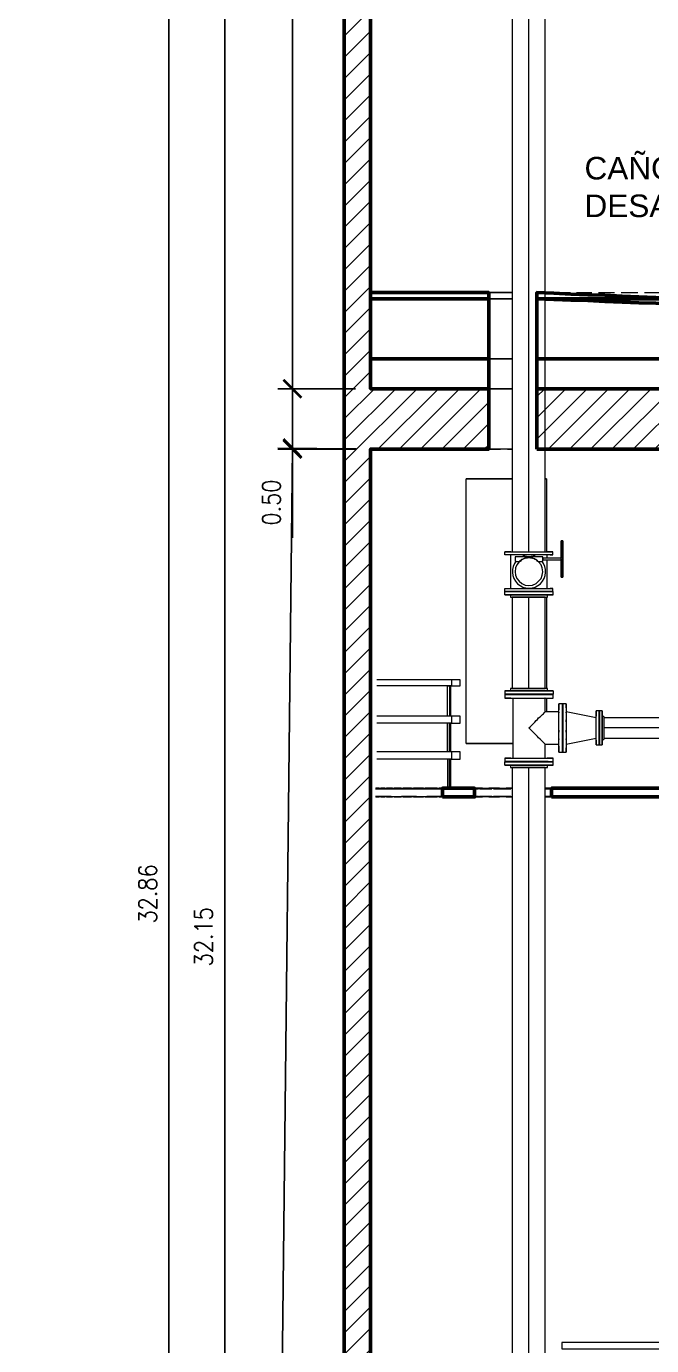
# Model space of a CAD drawing. Extents: x -187 to 52, y -9 to 65.
# Drawn here: x 8.81 to 14, y 27.61 to 38.58 of the extents above; entities that cross this region are included whole.
import ezdxf

# ---------------------------------------------------------------- set-up
doc = ezdxf.new("R2010")
doc.units = 0
doc.header["$MEASUREMENT"] = 0
for name, color, linetype in [('Cotas', 1, 'Continuous'), ('Hatch', 1, 'Continuous'), ('PDF3_Geometría', 7, 'Continuous'), ('PDF3_Texto', 7, 'Continuous')]:
    doc.layers.add(name, color=color, linetype=linetype)
doc.styles.add('PDF Arial', font='arial.ttf')
doc.styles.add('ROMANS', font='ROMANS.SHX', dxfattribs={"width": 0.85})
doc.dimstyles.new('1.100', dxfattribs={"dimtxt": 0.15, "dimasz": 0.15, "dimexe": 0.12, "dimexo": 0.125, "dimgap": 0.1, "dimtad": 1, "dimzin": 0, "dimdsep": 46, "dimtxsty": 'ROMANS', "dimblk": 'ARCHTICK', "dimcen": 0.09, "dimclrd": 256, "dimclre": 256, "dimclrt": 2, "dimadec": 0, "dimazin": 0, "dimtfac": 1, "dimtofl": 0, "dimtmove": 0, "dimatfit": 3, "dimfxl": 10, "dimfxlon": 1, "dimtolj": 1, "dimtzin": 0, "dimarcsym": 0})

# ---------------------------------------------------------------- blocks, each defined once
blk = doc.blocks.new('_ArchTick')
at = {"color": 0, "linetype": 'ByBlock', "const_width": 0.15}
blk.add_lwpolyline([(-0.5, -0.5), (0.5, 0.5)], dxfattribs=at)
blk = doc.blocks.new('*D8')
at = {"layer": 'Cotas', "lineweight": -2, "transparency": 16777216}
for p, q in [((11.545, 35.567), (10.9, 35.567)), ((11.02, 35.567), (11.02, 35.065)), ((11.545, 35.065), (10.9, 35.065)), ((11.02, 35.065), (11.02, 34.327))]:
    blk.add_line(p, q, dxfattribs=at)
at = {"layer": 'Defpoints', "color": 0, "transparency": 16777216}
for p in [(11.67, 35.567), (11.02, 35.065), (11.67, 35.065)]:
    blk.add_point(p, dxfattribs=at)
at = {"layer": 'Cotas', "lineweight": -2, "transparency": 16777216, "xscale": 0.15, "yscale": 0.15, "zscale": 0.15}
for p, rotation in [((11.02, 35.567), 90), ((11.02, 35.065), 270)]:
    blk.add_blockref('_ArchTick', p, dxfattribs=dict(at, rotation=rotation))
at = {"layer": 'Cotas', "color": 2, "transparency": 16777216, "insert": (10.845, 34.621), "char_height": 0.15, "attachment_point": 5, "rotation": 90, "style": 'ROMANS'}
blk.add_mtext('\\A1;0.50', dxfattribs=at)
blk = doc.blocks.new('*D9')
at = {"layer": 'Cotas', "lineweight": -2, "transparency": 16777216}
for p, q in [((11.02, 35.073), (10.794, 14.946)), ((11.551, 35.067), (10.9, 35.074)), ((11.326, 14.94), (10.674, 14.947))]:
    blk.add_line(p, q, dxfattribs=at)
at = {"layer": 'Defpoints', "color": 0, "transparency": 16777216}
for p in [(11.676, 35.065), (10.794, 14.946), (11.451, 14.938)]:
    blk.add_point(p, dxfattribs=at)
at = {"layer": 'Cotas', "lineweight": -2, "transparency": 16777216, "xscale": 0.15, "yscale": 0.15, "zscale": 0.15}
for p, rotation in [((11.02, 35.073), 89.3583863880292), ((10.794, 14.946), 269.3583863880292)]:
    blk.add_blockref('_ArchTick', p, dxfattribs=dict(at, rotation=rotation))
at = {"layer": 'Cotas', "color": 2, "transparency": 16777216, "insert": (10.732, 25.011), "char_height": 0.15, "attachment_point": 5, "rotation": 89.3584, "style": 'ROMANS'}
blk.add_mtext('\\A1;20.13', dxfattribs=at)
blk = doc.blocks.new('*D10')
at = {"layer": 'Cotas', "lineweight": -2, "transparency": 16777216}
for p, q in [((11.02, 47.573), (11.14, 47.573)), ((11.02, 35.567), (11.02, 47.573)), ((11.545, 35.567), (10.9, 35.567))]:
    blk.add_line(p, q, dxfattribs=at)
at = {"layer": 'Defpoints', "color": 0, "transparency": 16777216}
for p in [(10.936, 47.573), (11.02, 47.573), (11.67, 35.567)]:
    blk.add_point(p, dxfattribs=at)
at = {"layer": 'Cotas', "lineweight": -2, "transparency": 16777216, "xscale": 0.15, "yscale": 0.15, "zscale": 0.15}
for p, rotation in [((11.02, 47.573), 90), ((11.02, 35.567), 270)]:
    blk.add_blockref('_ArchTick', p, dxfattribs=dict(at, rotation=rotation))
at = {"layer": 'Cotas', "color": 2, "transparency": 16777216, "insert": (10.845, 41.57), "char_height": 0.15, "attachment_point": 5, "rotation": 90, "style": 'ROMANS'}
blk.add_mtext('\\A1;12.01', dxfattribs=at)
blk = doc.blocks.new('*D11')
at = {"layer": 'Cotas', "lineweight": -2, "transparency": 16777216}
for p, q in [((10.457, 47.085), (10.337, 47.085)), ((10.457, 14.938), (10.457, 47.085)), ((10.457, 14.938), (10.337, 14.938))]:
    blk.add_line(p, q, dxfattribs=at)
at = {"layer": 'Defpoints', "color": 0, "transparency": 16777216}
for p in [(10.457, 47.085), (10.457, 47.085), (10.457, 14.938)]:
    blk.add_point(p, dxfattribs=at)
at = {"layer": 'Cotas', "lineweight": -2, "transparency": 16777216, "xscale": 0.15, "yscale": 0.15, "zscale": 0.15}
for p, rotation in [((10.457, 47.085), 90), ((10.457, 14.938), 270)]:
    blk.add_blockref('_ArchTick', p, dxfattribs=dict(at, rotation=rotation))
at = {"layer": 'Cotas', "color": 2, "transparency": 16777216, "insert": (10.282, 31.011), "char_height": 0.15, "attachment_point": 5, "rotation": 90, "style": 'ROMANS'}
blk.add_mtext('\\A1;32.15', dxfattribs=at)
blk = doc.blocks.new('*D12')
at = {"layer": 'Cotas', "lineweight": -2, "transparency": 16777216}
for p, q in [((10.926, 47.796), (9.873, 47.796)), ((9.993, 14.938), (9.993, 47.796)), ((9.985, 14.938), (10.113, 14.938))]:
    blk.add_line(p, q, dxfattribs=at)
at = {"layer": 'Defpoints', "color": 0, "transparency": 16777216}
for p in [(9.993, 47.796), (11.051, 47.796), (9.86, 14.938)]:
    blk.add_point(p, dxfattribs=at)
at = {"layer": 'Cotas', "lineweight": -2, "transparency": 16777216, "xscale": 0.15, "yscale": 0.15, "zscale": 0.15}
for p, rotation in [((9.993, 47.796), 90), ((9.993, 14.938), 270)]:
    blk.add_blockref('_ArchTick', p, dxfattribs=dict(at, rotation=rotation))
at = {"layer": 'Cotas', "color": 2, "transparency": 16777216, "insert": (9.818, 31.367), "char_height": 0.15, "attachment_point": 5, "rotation": 90, "style": 'ROMANS'}
blk.add_mtext('\\A1;32.86', dxfattribs=at)

msp = doc.modelspace()

# ---------------------------------------------------------------- hatches: boundary and pattern name
at = {"layer": 'Hatch'}
h = msp.add_hatch(dxfattribs=at)
h.set_pattern_fill('ANSI31', color=256)
h.paths.add_polyline_path([(13.051, 35.065), (14.324, 35.065), (14.324, 35.567), (13.051, 35.567)], flags=17)
h.paths.add_polyline_path([(14.473, 35.065), (18.241, 35.065), (18.241, 35.567), (14.473, 35.567)], flags=17)
edge = h.paths.add_edge_path()
edge.add_line((18.416, 14.116), (18.254, 14.04))
edge.add_line((18.254, 14.04), (17.978, 13.907))
edge.add_line((17.978, 13.907), (17.698, 13.773))
edge.add_line((17.698, 13.773), (17.422, 13.64))
edge.add_line((17.422, 13.64), (17.143, 13.507))
edge.add_line((17.143, 13.507), (16.866, 13.373))
edge.add_line((16.866, 13.373), (16.587, 13.24))
edge.add_line((16.587, 13.24), (16.587, 12.938))
edge.add_line((16.587, 12.938), (22.089, 12.938))
edge.add_line((22.089, 12.938), (22.089, 13.24))
edge.add_line((22.089, 13.24), (21.809, 13.373))
edge.add_line((21.809, 13.373), (21.533, 13.507))
edge.add_line((21.533, 13.507), (21.254, 13.64))
edge.add_line((21.254, 13.64), (20.978, 13.773))
edge.add_line((20.978, 13.773), (20.501, 14.002))
edge.add_line((20.501, 14.002), (18.768, 14))
edge.add_line((18.768, 14), (18.768, 14.275))
edge.add_line((18.768, 14.275), (19.932, 14.275))
edge.add_line((19.932, 14.275), (19.587, 14.44))
edge.add_line((19.587, 14.44), (19.587, 14.64))
edge.add_line((19.587, 14.64), (19.447, 14.64))
edge.add_line((19.447, 14.64), (19.447, 14.938))
edge.add_line((19.447, 14.938), (19.447, 47.573))
edge.add_line((19.447, 47.573), (19.647, 47.573))
edge.add_line((19.647, 47.573), (19.647, 47.243))
edge.add_line((19.647, 47.243), (19.847, 47.243))
edge.add_line((19.847, 47.243), (19.847, 47.573))
edge.add_line((19.847, 47.573), (19.847, 47.796))
edge.add_line((19.847, 47.796), (11.051, 47.796))
edge.add_line((11.051, 47.796), (11.051, 47.573))
edge.add_line((11.051, 47.573), (11.051, 47.243))
edge.add_line((11.051, 47.243), (11.251, 47.243))
edge.add_line((11.251, 47.243), (11.251, 47.573))
edge.add_line((11.251, 47.573), (11.451, 47.573))
edge.add_line((11.451, 47.573), (11.451, 14.938))
edge.add_line((11.451, 14.938), (11.451, 14.64))
edge.add_line((11.451, 14.64), (11.308, 14.64))
edge.add_line((11.308, 14.64), (11.308, 14.44))
edge.add_line((11.308, 14.44), (11.032, 14.307))
edge.add_line((11.032, 14.307), (10.752, 14.173))
edge.add_line((10.752, 14.173), (10.476, 14.04))
edge.add_line((10.476, 14.04), (10.197, 13.907))
edge.add_line((10.197, 13.907), (9.92, 13.773))
edge.add_line((9.92, 13.773), (9.644, 13.64))
edge.add_line((9.644, 13.64), (9.365, 13.507))
edge.add_line((9.365, 13.507), (9.089, 13.373))
edge.add_line((9.089, 13.373), (8.809, 13.24))
edge.add_line((8.809, 13.24), (8.809, 12.938))
edge.add_line((8.809, 12.938), (14.308, 12.938))
edge.add_line((14.308, 12.938), (14.308, 13.24))
edge.add_line((14.308, 13.24), (14.032, 13.373))
edge.add_line((14.032, 13.373), (13.752, 13.507))
edge.add_line((13.752, 13.507), (13.476, 13.64))
edge.add_line((13.476, 13.64), (13.197, 13.773))
edge.add_line((13.197, 13.773), (12.92, 13.907))
edge.add_line((12.92, 13.907), (12.641, 14.04))
edge.add_line((12.641, 14.04), (12.365, 14.173))
edge.add_line((12.365, 14.173), (12.086, 14.307))
edge.add_line((12.086, 14.307), (11.809, 14.44))
edge.add_line((11.809, 14.44), (11.809, 14.64))
edge.add_line((11.809, 14.64), (12.587, 14.64))
edge.add_line((12.587, 14.64), (12.587, 14.938))
edge.add_line((12.587, 14.938), (11.67, 14.938))
edge.add_line((11.67, 14.938), (11.67, 35.065))
edge.add_line((11.67, 35.065), (12.651, 35.065))
edge.add_line((12.651, 35.065), (12.651, 35.567))
edge.add_line((12.651, 35.567), (11.67, 35.567))
edge.add_line((11.67, 35.567), (11.67, 47.573))
edge.add_line((11.67, 47.573), (19.228, 47.573))
edge.add_line((19.228, 47.573), (19.228, 35.567))
edge.add_line((19.228, 35.567), (18.641, 35.567))
edge.add_line((18.641, 35.567), (18.641, 35.065))
edge.add_line((18.641, 35.065), (19.228, 35.065))
edge.add_line((19.228, 35.065), (19.228, 14.938))
edge.add_line((19.228, 14.938), (18.701, 14.938))
edge.add_line((18.701, 14.938), (18.701, 14.64))
edge.add_line((18.701, 14.64), (19.089, 14.64))
edge.add_line((19.089, 14.64), (19.089, 14.44))
edge.add_line((19.089, 14.44), (18.809, 14.307))
edge.add_line((18.809, 14.307), (18.768, 14.288))

# ---------------------------------------------------------------- linework, layer by layer
at = {"layer": 'PDF3_Geometría', "lineweight": 50}
for points in [[(19.447, 14.938), (19.447, 47.573), (19.647, 47.573), (19.647, 47.243), (19.847, 47.243), (19.847, 47.573), (19.847, 47.796), (11.051, 47.796), (11.051, 47.573), (11.051, 47.243), (11.251, 47.243), (11.251, 47.573), (11.451, 47.573), (11.451, 14.938)], [(11.67, 14.938), (11.67, 35.065), (12.651, 35.065), (12.651, 35.567), (11.67, 35.567), (11.67, 47.573), (19.228, 47.573), (19.228, 35.567), (18.641, 35.567), (18.641, 35.065), (19.228, 35.065), (19.228, 14.938)]]:
    msp.add_lwpolyline(points, dxfattribs=at)
at = {"layer": 'PDF3_Geometría', "lineweight": 18}
for points in [[(12.847, 34.211), (13.12, 34.211), (13.12, 47.085), (12.847, 47.085)], [(12.651, 35.815), (12.657, 35.815), (12.673, 35.815), (12.698, 35.815), (12.733, 35.815), (12.774, 35.815), (12.819, 35.815), (12.847, 35.815), (12.819, 35.815), (12.774, 35.815), (12.733, 35.815), (12.698, 35.815), (12.673, 35.815), (12.657, 35.815)], [(13.266, 34.304), (13.266, 34.297), (13.266, 34.281), (13.266, 34.259), (13.266, 34.227), (13.266, 34.192), (13.266, 34.151), (13.266, 34.113), (13.266, 34.078), (13.266, 34.046), (13.266, 34.024), (13.266, 34.008), (13.266, 34.002), (13.266, 34.008), (13.266, 34.024), (13.266, 34.046), (13.266, 34.078), (13.266, 34.113), (13.266, 34.151), (13.266, 34.192), (13.266, 34.227), (13.266, 34.259), (13.266, 34.281), (13.266, 34.297)], [(12.984, 34.164), (12.955, 34.158), (12.927, 34.148), (12.905, 34.129), (12.886, 34.104), (12.873, 34.078), (12.87, 34.046), (12.873, 34.018), (12.886, 33.989), (12.905, 33.967), (12.927, 33.948), (12.955, 33.935), (12.984, 33.932), (13.016, 33.935), (13.044, 33.948), (13.066, 33.967), (13.086, 33.989), (13.095, 34.018), (13.101, 34.046), (13.095, 34.078), (13.086, 34.104), (13.066, 34.129), (13.044, 34.148), (13.016, 34.158), (12.984, 34.164), (12.974, 34.161), (12.962, 34.161), (12.955, 34.158), (12.962, 34.161), (12.974, 34.161), (12.984, 34.164), (12.997, 34.161), (13.009, 34.161), (13.013, 34.158), (13.009, 34.161), (12.997, 34.161)], [(12.927, 34.148), (12.92, 34.142), (12.914, 34.135), (12.908, 34.132), (12.914, 34.135), (12.92, 34.142)], [(12.952, 34.158), (12.94, 34.154), (12.93, 34.148), (12.94, 34.154)], [(13.016, 34.158), (13.019, 34.158), (13.032, 34.154), (13.041, 34.148), (13.032, 34.154), (13.019, 34.158)], [(13.044, 34.148), (13.051, 34.142), (13.057, 34.135), (13.063, 34.132), (13.057, 34.135), (13.051, 34.142)], [(12.784, 33.881), (12.79, 33.881), (12.806, 33.881), (12.828, 33.881), (12.822, 33.881), (12.828, 33.881), (12.844, 33.881), (12.87, 33.881), (12.905, 33.881), (12.943, 33.881), (12.984, 33.881), (13.028, 33.881), (13.066, 33.881), (13.101, 33.881), (13.127, 33.881), (13.143, 33.881), (13.146, 33.881), (13.143, 33.881), (13.162, 33.881), (13.181, 33.881), (13.184, 33.881), (13.181, 33.881), (13.162, 33.881), (13.136, 33.881), (13.098, 33.881), (13.057, 33.881), (13.009, 33.881), (12.962, 33.881), (12.914, 33.881), (12.873, 33.881), (12.835, 33.881), (12.809, 33.881), (12.79, 33.881), (12.784, 33.881), (12.79, 33.881), (12.809, 33.881), (12.828, 33.881), (12.822, 33.881), (12.828, 33.881), (12.844, 33.881), (12.87, 33.881), (12.905, 33.881), (12.943, 33.881), (12.984, 33.881), (13.028, 33.881), (13.066, 33.881), (13.101, 33.881), (13.127, 33.881), (13.143, 33.881), (13.146, 33.881), (13.143, 33.881), (13.165, 33.881), (13.181, 33.881), (13.187, 33.881), (13.181, 33.881), (13.165, 33.881), (13.136, 33.881), (13.101, 33.881), (13.057, 33.881), (13.009, 33.881), (12.962, 33.881), (12.914, 33.881), (12.87, 33.881), (12.835, 33.881), (12.806, 33.881), (12.79, 33.881)], [(12.847, 33.075), (13.12, 33.075), (13.12, 33.834), (12.847, 33.834)], [(12.413, 33.097), (12.413, 33.148), (12.343, 33.148), (12.343, 33.097)], [(13.263, 32.904), (13.263, 32.91), (13.263, 32.904), (13.263, 32.888), (13.263, 32.862), (13.263, 32.827), (13.263, 32.789), (13.263, 32.748), (13.263, 32.704), (13.263, 32.665), (13.263, 32.634), (13.263, 32.605), (13.263, 32.589), (13.263, 32.586), (13.263, 32.589), (13.263, 32.586), (13.263, 32.589), (13.263, 32.605), (13.263, 32.634), (13.263, 32.665), (13.263, 32.704), (13.263, 32.748), (13.263, 32.789), (13.263, 32.827), (13.263, 32.862), (13.263, 32.888), (13.263, 32.904), (13.263, 32.91)], [(13.266, 32.589), (13.266, 32.58), (13.266, 32.558), (13.266, 32.545), (13.266, 32.558), (13.266, 32.58), (13.266, 32.611), (13.266, 32.653), (13.266, 32.697), (13.266, 32.748), (13.266, 32.796), (13.266, 32.84), (13.266, 32.881), (13.266, 32.913), (13.266, 32.935), (13.266, 32.948), (13.266, 32.935), (13.266, 32.913), (13.266, 32.904), (13.266, 32.91), (13.266, 32.904), (13.266, 32.888), (13.266, 32.862), (13.266, 32.827), (13.266, 32.789), (13.266, 32.748), (13.266, 32.704), (13.266, 32.665), (13.266, 32.634), (13.266, 32.605), (13.266, 32.589), (13.266, 32.586)], [(12.413, 32.786), (12.413, 32.846), (12.343, 32.846), (12.343, 32.786)], [(13.593, 32.843), (13.593, 32.846), (13.593, 32.869), (13.593, 32.881), (13.593, 32.888), (13.593, 32.881), (13.593, 32.869), (13.593, 32.846), (13.593, 32.818), (13.593, 32.783), (13.593, 32.748), (13.593, 32.77), (13.593, 32.796), (13.593, 32.815), (13.593, 32.831), (13.593, 32.84)], [(14.155, 32.662), (14.155, 32.831), (13.609, 32.831), (13.609, 32.662)], [(12.413, 32.488), (12.413, 32.548), (12.343, 32.548), (12.343, 32.488)]]:
    msp.add_lwpolyline(points, close=True, dxfattribs=at)
for points in [[(12.984, 34.211), (12.984, 47.085)], [(11.676, 36.367), (11.686, 36.367)], [(11.692, 36.367), (11.708, 36.367)], [(11.717, 36.367), (11.743, 36.367)], [(11.759, 36.367), (11.79, 36.367)], [(11.809, 36.367), (11.847, 36.367)], [(11.87, 36.367), (11.914, 36.367)], [(11.943, 36.367), (11.993, 36.367)], [(12.022, 36.367), (12.082, 36.367)], [(12.114, 36.367), (12.181, 36.367)], [(12.216, 36.367), (12.289, 36.367)], [(12.327, 36.367), (12.409, 36.367)], [(12.444, 36.367), (12.524, 36.367)], [(12.568, 36.367), (12.682, 36.367)], [(12.705, 36.367), (12.847, 36.367), (12.819, 36.367), (12.774, 36.367), (12.733, 36.367), (12.698, 36.367), (12.673, 36.367), (12.657, 36.367), (12.651, 36.367)], [(12.651, 36.316), (12.657, 36.316), (12.673, 36.316), (12.698, 36.316), (12.733, 36.316), (12.774, 36.316), (12.819, 36.316), (12.847, 36.316), (12.819, 36.316), (12.774, 36.316), (12.733, 36.316), (12.698, 36.316), (12.673, 36.316), (12.657, 36.316)], [(13.905, 36.332), (13.051, 36.367)], [(13.12, 36.367), (13.165, 36.367)], [(13.222, 36.367), (13.327, 36.367)], [(13.381, 36.367), (13.508, 36.367)], [(13.562, 36.367), (13.695, 36.367)], [(13.752, 36.367), (13.889, 36.367)], [(13.946, 36.367), (14.089, 36.367)], [(12.847, 35.567), (12.819, 35.567), (12.774, 35.567), (12.733, 35.567), (12.698, 35.567), (12.673, 35.567), (12.657, 35.567), (12.651, 35.567)], [(13.266, 34.304), (13.254, 34.304), (13.254, 34.297), (13.254, 34.281), (13.254, 34.259), (13.254, 34.227), (13.254, 34.192), (13.254, 34.158), (13.101, 34.158), (13.101, 34.161), (13.101, 34.167), (13.101, 34.17), (12.87, 34.17), (12.87, 34.167), (12.87, 34.161), (12.87, 34.158), (12.87, 34.151), (12.87, 34.148), (12.87, 34.142), (12.87, 34.138), (12.87, 34.135)], [(13.254, 34.148), (13.254, 34.113), (13.254, 34.078), (13.254, 34.046), (13.254, 34.024), (13.254, 34.008), (13.254, 34.002), (13.254, 34.008), (13.254, 34.024), (13.254, 34.046), (13.254, 34.078), (13.254, 34.113), (13.254, 34.151), (13.254, 34.192), (13.254, 34.227), (13.254, 34.259), (13.254, 34.281), (13.254, 34.297), (13.254, 34.304)], [(12.835, 34.211), (12.809, 34.211), (12.79, 34.211), (12.784, 34.211)], [(13.14, 33.834), (13.14, 33.853), (13.165, 33.853), (13.181, 33.853), (13.187, 33.853), (13.181, 33.853), (13.165, 33.853), (13.136, 33.853), (13.101, 33.853), (13.057, 33.853), (13.009, 33.853), (12.962, 33.853), (12.914, 33.853), (12.87, 33.853), (12.835, 33.853), (12.806, 33.853), (12.79, 33.853), (12.784, 33.853), (12.784, 33.881), (12.784, 33.907), (12.79, 33.907), (12.809, 33.907), (12.835, 33.907), (12.835, 34.186), (12.809, 34.186), (12.79, 34.186), (12.784, 34.186), (12.784, 34.211), (12.79, 34.211), (12.809, 34.211), (12.835, 34.211), (12.873, 34.211), (12.914, 34.211), (12.962, 34.211), (13.009, 34.211), (13.057, 34.211), (13.098, 34.211), (13.136, 34.211), (13.162, 34.211), (13.181, 34.211), (13.184, 34.211), (13.181, 34.211), (13.162, 34.211), (13.136, 34.211)], [(13.162, 34.186), (13.181, 34.186), (13.184, 34.186), (13.181, 34.186), (13.162, 34.186), (13.136, 34.186), (13.098, 34.186), (13.057, 34.186), (13.009, 34.186), (12.962, 34.186), (12.914, 34.186), (12.873, 34.186), (12.835, 34.186), (12.809, 34.186), (12.79, 34.186), (12.784, 34.186)], [(12.87, 34.17), (12.87, 34.167), (12.87, 34.161), (12.87, 34.158), (12.87, 34.151), (12.87, 34.148), (12.87, 34.142), (12.87, 34.138), (12.87, 34.135), (12.87, 34.132), (12.908, 34.132)], [(13.044, 34.17), (13.022, 34.18), (12.984, 34.186), (12.949, 34.18), (12.927, 34.17)], [(13.025, 34.186), (12.984, 34.186), (12.946, 34.186)], [(13.063, 34.132), (13.101, 34.132), (13.101, 34.135), (13.101, 34.138), (13.101, 34.142), (13.101, 34.148), (13.101, 34.151), (13.101, 34.158), (13.101, 34.161), (13.101, 34.167), (13.101, 34.17)], [(13.101, 34.154), (13.101, 34.151)], [(13.101, 34.145), (13.254, 34.145)], [(13.101, 34.135), (13.101, 34.138), (13.101, 34.142)], [(13.136, 34.158), (13.136, 34.186)], [(13.136, 33.907), (13.136, 34.148)], [(13.184, 34.186), (13.184, 34.211)], [(13.254, 34.154), (13.254, 34.151)], [(12.784, 33.907), (12.79, 33.907), (12.809, 33.907), (12.835, 33.907), (12.873, 33.907), (12.914, 33.907), (12.962, 33.907), (13.009, 33.907), (13.057, 33.907), (13.098, 33.907), (13.136, 33.907), (13.162, 33.907), (13.181, 33.907), (13.184, 33.907), (13.181, 33.907), (13.162, 33.907)], [(12.946, 33.907), (12.984, 33.907), (13.025, 33.907)], [(13.184, 33.881), (13.184, 33.907)], [(13.254, 34.002), (13.266, 34.002)], [(12.784, 33.853), (12.79, 33.853), (12.806, 33.853), (12.832, 33.853), (12.832, 33.834), (12.838, 33.834), (12.854, 33.834), (12.879, 33.834), (12.908, 33.834), (12.946, 33.834), (12.984, 33.834), (13.025, 33.834), (13.06, 33.834), (13.092, 33.834), (13.117, 33.834), (13.133, 33.834), (13.14, 33.834), (13.133, 33.834)], [(12.835, 33.853), (12.838, 33.853), (12.854, 33.853), (12.879, 33.853), (12.908, 33.853), (12.946, 33.853), (12.984, 33.853), (13.025, 33.853), (13.06, 33.853), (13.092, 33.853), (13.117, 33.853), (13.133, 33.853), (13.14, 33.853)], [(12.835, 33.834), (12.838, 33.834)], [(12.984, 33.075), (12.984, 33.834)], [(13.187, 33.853), (13.187, 33.881)], [(12.343, 33.148), (11.72, 33.148)], [(12.343, 33.097), (11.72, 33.097)], [(12.308, 32.846), (12.308, 33.097), (12.324, 33.097), (12.324, 32.846)], [(12.336, 32.846), (12.336, 33.097), (12.324, 33.097)], [(13.14, 33.075), (13.133, 33.075), (13.117, 33.075), (13.092, 33.075), (13.06, 33.075), (13.025, 33.075), (12.984, 33.075), (12.946, 33.075), (12.908, 33.075), (12.879, 33.075), (12.854, 33.075), (12.838, 33.075), (12.832, 33.075), (12.832, 33.056), (12.806, 33.056), (12.79, 33.056), (12.784, 33.056), (12.79, 33.056), (12.806, 33.056), (12.835, 33.056), (12.87, 33.056), (12.914, 33.056), (12.962, 33.056), (13.009, 33.056), (13.057, 33.056), (13.101, 33.056), (13.136, 33.056), (13.165, 33.056), (13.181, 33.056), (13.187, 33.056), (13.187, 33.027), (13.181, 33.027), (13.165, 33.027), (13.136, 33.027), (13.101, 33.027), (13.057, 33.027), (13.009, 33.027), (12.962, 33.027), (12.914, 33.027), (12.87, 33.027), (12.835, 33.027), (12.806, 33.027), (12.79, 33.027), (12.784, 33.027), (12.79, 33.027), (12.806, 33.027), (12.828, 33.027), (12.822, 33.027), (12.828, 33.027), (12.844, 33.027), (12.87, 33.027), (12.905, 33.027), (12.943, 33.027), (12.984, 33.027), (13.028, 33.027), (13.066, 33.027), (13.101, 33.027), (13.127, 33.027), (13.143, 33.027), (13.146, 33.027), (13.143, 33.027), (13.146, 33.027), (13.143, 33.027), (13.127, 33.027), (13.101, 33.027), (13.066, 33.027), (13.028, 33.027), (12.984, 33.027), (12.943, 33.027), (12.905, 33.027), (12.87, 33.027), (12.844, 33.027), (12.828, 33.027), (12.822, 33.027), (12.828, 33.027), (12.822, 33.027), (12.828, 33.027), (12.844, 33.027), (12.87, 33.027), (12.905, 33.027), (12.943, 33.027), (12.984, 33.027), (13.028, 33.027), (13.066, 33.027), (13.101, 33.027), (13.127, 33.027), (13.143, 33.027), (13.146, 33.027), (13.146, 33.024), (13.143, 33.024), (13.127, 33.024), (13.101, 33.024), (13.066, 33.024), (13.028, 33.024), (12.984, 33.024), (12.943, 33.024), (12.905, 33.024), (12.87, 33.024), (12.844, 33.024), (12.828, 33.024), (12.822, 33.024), (12.828, 33.024), (12.806, 33.024), (12.79, 33.024), (12.784, 33.024), (12.79, 33.024), (12.806, 33.024), (12.835, 33.024), (12.87, 33.024), (12.914, 33.024), (12.962, 33.024), (13.009, 33.024), (13.057, 33.024), (13.101, 33.024), (13.136, 33.024), (13.165, 33.024), (13.181, 33.024), (13.187, 33.024)], [(12.784, 33.056), (12.784, 33.027)], [(12.784, 33.024), (12.784, 32.996)], [(12.835, 32.996), (12.806, 32.996), (12.79, 32.996), (12.784, 32.996), (12.79, 32.996), (12.806, 32.996), (12.835, 32.996), (12.87, 32.996), (12.914, 32.996), (12.962, 32.996), (13.009, 32.996), (13.057, 32.996), (13.101, 32.996), (13.136, 32.996), (13.165, 32.996), (13.181, 32.996), (13.187, 32.996), (13.187, 33.024), (13.181, 33.024), (13.165, 33.024), (13.143, 33.024), (13.146, 33.024)], [(12.822, 33.027), (12.822, 33.024)], [(12.838, 33.075), (12.835, 33.075)], [(13.14, 33.056), (13.133, 33.056), (13.117, 33.056), (13.092, 33.056), (13.06, 33.056), (13.025, 33.056), (12.984, 33.056), (12.946, 33.056), (12.908, 33.056), (12.879, 33.056), (12.854, 33.056), (12.838, 33.056), (12.835, 33.056)], [(13.187, 33.056), (13.181, 33.056), (13.165, 33.056), (13.14, 33.056), (13.14, 33.075), (13.133, 33.075)], [(13.187, 33.027), (13.181, 33.027), (13.165, 33.027), (13.143, 33.027), (13.146, 33.027)], [(12.851, 32.996), (12.851, 32.497)], [(13.235, 32.881), (13.12, 32.881), (13.12, 32.996), (13.117, 32.996)], [(13.136, 32.996), (13.165, 32.996), (13.181, 32.996), (13.187, 32.996)], [(13.263, 32.948), (13.263, 32.945), (13.263, 32.926), (13.263, 32.904), (13.263, 32.91), (13.263, 32.904), (13.263, 32.888), (13.263, 32.862), (13.263, 32.827), (13.263, 32.789), (13.263, 32.748), (13.263, 32.704), (13.263, 32.665), (13.263, 32.634), (13.263, 32.605), (13.263, 32.589), (13.263, 32.586), (13.263, 32.589), (13.263, 32.567), (13.263, 32.551), (13.263, 32.545), (13.263, 32.551), (13.263, 32.567), (13.263, 32.596), (13.263, 32.631), (13.263, 32.675), (13.263, 32.723), (13.263, 32.77), (13.263, 32.818), (13.263, 32.862), (13.263, 32.897), (13.263, 32.926), (13.263, 32.945), (13.263, 32.948), (13.235, 32.948), (13.235, 32.945), (13.235, 32.926), (13.235, 32.897)], [(13.235, 32.596), (13.235, 32.567), (13.235, 32.551), (13.235, 32.545), (13.235, 32.551), (13.235, 32.567), (13.235, 32.596), (13.235, 32.631), (13.235, 32.675), (13.235, 32.723), (13.235, 32.77), (13.235, 32.818), (13.235, 32.862), (13.235, 32.897), (13.235, 32.926), (13.235, 32.945), (13.235, 32.948)], [(13.266, 32.91), (13.263, 32.91)], [(13.295, 32.948), (13.266, 32.948)], [(13.295, 32.913), (13.295, 32.935), (13.295, 32.948), (13.295, 32.935), (13.295, 32.913), (13.295, 32.881), (13.295, 32.84), (13.295, 32.796), (13.295, 32.748), (13.295, 32.697), (13.295, 32.653), (13.295, 32.611), (13.295, 32.58), (13.295, 32.558), (13.295, 32.545), (13.295, 32.558), (13.295, 32.58), (13.295, 32.583)], [(12.343, 32.846), (11.72, 32.846)], [(13.12, 32.611), (13.117, 32.615), (13.111, 32.621), (13.105, 32.627), (13.098, 32.634), (13.089, 32.643), (13.079, 32.653), (13.066, 32.665), (13.057, 32.675), (13.044, 32.688), (13.035, 32.697), (13.022, 32.71), (13.009, 32.723), (12.997, 32.735), (12.984, 32.748), (12.997, 32.758), (13.009, 32.77), (13.022, 32.783), (13.035, 32.796), (13.044, 32.808), (13.057, 32.818), (13.066, 32.831), (13.079, 32.84), (13.089, 32.85), (13.098, 32.859), (13.105, 32.865), (13.111, 32.872), (13.117, 32.878), (13.12, 32.881)], [(13.235, 32.878), (13.235, 32.872)], [(13.543, 32.831), (13.295, 32.881)], [(13.295, 32.872), (13.295, 32.878)], [(13.295, 32.799), (13.295, 32.815)], [(13.568, 32.888), (13.543, 32.888)], [(13.543, 32.646), (13.543, 32.624), (13.543, 32.611), (13.543, 32.608), (13.543, 32.611), (13.543, 32.624), (13.543, 32.646), (13.543, 32.678), (13.543, 32.71), (13.543, 32.748), (13.543, 32.783), (13.543, 32.818), (13.543, 32.846), (13.543, 32.869), (13.543, 32.881), (13.543, 32.888), (13.543, 32.881), (13.543, 32.869), (13.543, 32.846)], [(13.568, 32.802), (13.568, 32.824), (13.568, 32.84), (13.568, 32.85), (13.568, 32.856), (13.568, 32.85), (13.568, 32.869), (13.568, 32.881), (13.568, 32.888), (13.568, 32.881), (13.568, 32.869), (13.568, 32.846), (13.568, 32.818), (13.568, 32.783), (13.568, 32.748), (13.568, 32.71), (13.568, 32.678), (13.568, 32.646), (13.568, 32.624), (13.568, 32.611), (13.568, 32.608), (13.568, 32.611), (13.568, 32.624), (13.568, 32.643), (13.568, 32.64), (13.568, 32.643), (13.568, 32.653), (13.568, 32.672), (13.568, 32.694), (13.568, 32.719), (13.568, 32.748), (13.568, 32.773), (13.568, 32.802), (13.568, 32.824), (13.568, 32.84), (13.568, 32.85), (13.568, 32.856), (13.568, 32.85), (13.568, 32.856), (13.568, 32.85), (13.568, 32.84), (13.568, 32.824), (13.568, 32.802), (13.568, 32.773), (13.568, 32.748), (13.568, 32.719), (13.568, 32.694), (13.568, 32.672), (13.568, 32.653), (13.568, 32.643), (13.568, 32.64), (13.568, 32.643), (13.568, 32.64), (13.568, 32.643), (13.568, 32.653), (13.568, 32.672), (13.568, 32.694), (13.568, 32.719), (13.568, 32.748), (13.568, 32.773), (13.568, 32.799)], [(13.571, 32.856), (13.568, 32.856)], [(13.593, 32.888), (13.571, 32.888)], [(13.571, 32.802), (13.571, 32.824), (13.571, 32.84), (13.571, 32.85), (13.571, 32.856), (13.571, 32.85), (13.571, 32.869), (13.571, 32.881), (13.571, 32.888), (13.571, 32.881), (13.571, 32.869), (13.571, 32.846), (13.571, 32.818), (13.571, 32.783), (13.571, 32.748), (13.571, 32.719), (13.571, 32.694), (13.571, 32.672), (13.571, 32.653), (13.571, 32.643), (13.571, 32.64), (13.571, 32.643), (13.571, 32.624), (13.571, 32.611), (13.571, 32.608), (13.571, 32.611), (13.571, 32.624), (13.571, 32.646), (13.571, 32.678), (13.571, 32.71), (13.571, 32.748), (13.571, 32.773), (13.571, 32.799)], [(13.609, 32.843), (13.593, 32.843)], [(13.609, 32.84), (13.609, 32.843), (13.609, 32.84), (13.609, 32.831), (13.609, 32.815), (13.609, 32.796), (13.609, 32.77), (13.609, 32.748)], [(12.343, 32.786), (11.72, 32.786)], [(12.308, 32.548), (12.308, 32.786)], [(12.324, 32.548), (12.324, 32.786)], [(12.336, 32.548), (12.336, 32.786)], [(13.235, 32.729), (13.235, 32.713)], [(13.295, 32.713), (13.295, 32.729)], [(13.593, 32.656), (13.593, 32.662), (13.593, 32.678), (13.593, 32.7), (13.593, 32.723), (13.593, 32.748), (13.593, 32.71), (13.593, 32.678), (13.593, 32.646), (13.593, 32.624), (13.593, 32.611), (13.593, 32.608), (13.593, 32.611), (13.593, 32.624), (13.593, 32.646), (13.593, 32.65), (13.609, 32.65)], [(14.155, 32.748), (13.609, 32.748), (13.609, 32.723), (13.609, 32.7), (13.609, 32.678), (13.609, 32.662), (13.609, 32.653), (13.609, 32.65), (13.609, 32.653)], [(13.117, 32.497), (13.12, 32.497), (13.12, 32.611), (13.235, 32.611)], [(13.235, 32.656), (13.235, 32.65)], [(13.263, 32.586), (13.266, 32.586)], [(13.295, 32.611), (13.543, 32.662)], [(13.295, 32.65), (13.295, 32.656)], [(13.543, 32.608), (13.568, 32.608)], [(13.568, 32.64), (13.571, 32.64)], [(13.571, 32.608), (13.593, 32.608)], [(13.593, 32.65), (13.593, 32.653)], [(12.343, 32.548), (11.72, 32.548)], [(12.343, 32.488), (11.72, 32.488)], [(12.308, 32.488), (12.308, 32.246), (12.238, 32.246)], [(12.308, 32.246), (12.324, 32.246), (12.324, 32.488)], [(12.324, 32.246), (12.336, 32.246), (12.336, 32.488)], [(12.784, 32.497), (12.784, 32.469)], [(13.146, 32.465), (13.146, 32.469), (13.143, 32.469), (13.127, 32.469), (13.101, 32.469), (13.066, 32.469), (13.028, 32.469), (12.984, 32.469), (12.943, 32.469), (12.905, 32.469), (12.87, 32.469), (12.844, 32.469), (12.828, 32.469), (12.822, 32.469), (12.828, 32.469), (12.806, 32.469), (12.79, 32.469), (12.784, 32.469), (12.79, 32.469), (12.806, 32.469), (12.835, 32.469), (12.87, 32.469), (12.914, 32.469), (12.962, 32.469), (13.009, 32.469), (13.057, 32.469), (13.101, 32.469), (13.136, 32.469), (13.165, 32.469), (13.181, 32.469), (13.187, 32.469), (13.187, 32.497), (13.181, 32.497), (13.165, 32.497), (13.136, 32.497)], [(12.835, 32.497), (12.806, 32.497), (12.79, 32.497), (12.784, 32.497), (12.79, 32.497), (12.806, 32.497), (12.835, 32.497), (12.87, 32.497), (12.914, 32.497), (12.962, 32.497), (13.009, 32.497), (13.057, 32.497), (13.101, 32.497), (13.136, 32.497), (13.165, 32.497), (13.181, 32.497), (13.187, 32.497)], [(13.14, 32.418), (13.14, 32.437), (13.165, 32.437), (13.181, 32.437), (13.187, 32.437), (13.181, 32.437), (13.165, 32.437), (13.136, 32.437), (13.101, 32.437), (13.057, 32.437), (13.009, 32.437), (12.962, 32.437), (12.914, 32.437), (12.87, 32.437), (12.835, 32.437), (12.806, 32.437), (12.79, 32.437), (12.784, 32.437), (12.784, 32.465), (12.79, 32.465), (12.806, 32.465), (12.835, 32.465), (12.87, 32.465), (12.914, 32.465), (12.962, 32.465), (13.009, 32.465), (13.057, 32.465), (13.101, 32.465), (13.136, 32.465), (13.165, 32.465), (13.181, 32.465), (13.187, 32.465), (13.181, 32.465), (13.165, 32.465), (13.143, 32.465), (13.146, 32.465), (13.143, 32.465), (13.127, 32.465), (13.101, 32.465), (13.066, 32.465), (13.028, 32.465), (12.984, 32.465), (12.943, 32.465), (12.905, 32.465), (12.87, 32.465), (12.844, 32.465), (12.828, 32.465), (12.822, 32.465), (12.822, 32.469), (12.828, 32.469), (12.844, 32.469), (12.87, 32.469), (12.905, 32.469), (12.943, 32.469), (12.984, 32.469), (13.028, 32.469), (13.066, 32.469), (13.101, 32.469), (13.127, 32.469), (13.143, 32.469), (13.146, 32.469), (13.143, 32.469), (13.165, 32.469), (13.181, 32.469), (13.187, 32.469)], [(13.146, 32.469), (13.143, 32.469), (13.146, 32.469), (13.143, 32.469), (13.127, 32.469), (13.101, 32.469), (13.066, 32.469), (13.028, 32.469), (12.984, 32.469), (12.943, 32.469), (12.905, 32.469), (12.87, 32.469), (12.844, 32.469), (12.828, 32.469), (12.822, 32.469), (12.828, 32.469), (12.822, 32.469)], [(13.235, 32.545), (13.263, 32.545)], [(13.266, 32.545), (13.295, 32.545)], [(12.784, 32.465), (12.79, 32.465), (12.806, 32.465), (12.828, 32.465), (12.822, 32.465)], [(12.784, 32.437), (12.79, 32.437), (12.806, 32.437), (12.832, 32.437), (12.832, 32.418), (12.838, 32.418), (12.854, 32.418), (12.879, 32.418), (12.908, 32.418), (12.946, 32.418), (12.984, 32.418), (13.025, 32.418), (13.06, 32.418), (13.092, 32.418), (13.117, 32.418), (13.133, 32.418), (13.14, 32.418), (13.133, 32.418)], [(13.12, 14.338), (13.12, 32.418), (12.847, 32.418), (12.847, 14.326), (13.025, 14.326), (12.984, 14.326), (12.946, 14.326), (12.908, 14.326), (12.879, 14.326), (12.854, 14.326), (12.838, 14.326), (12.832, 14.326), (12.832, 14.304)], [(12.835, 32.437), (12.838, 32.437), (12.854, 32.437), (12.879, 32.437), (12.908, 32.437), (12.946, 32.437), (12.984, 32.437), (13.025, 32.437), (13.06, 32.437), (13.092, 32.437), (13.117, 32.437), (13.133, 32.437), (13.14, 32.437)], [(12.835, 32.418), (12.838, 32.418)], [(12.984, 14.326), (12.984, 32.418)], [(13.187, 32.437), (13.187, 32.465)], [(11.711, 32.246), (12.266, 32.246)], [(11.711, 32.24), (12.266, 32.24), (12.533, 32.24)], [(11.711, 32.18), (11.841, 32.18)], [(12.266, 32.173), (11.711, 32.173)], [(11.74, 32.246), (11.714, 32.246)], [(11.714, 32.173), (11.74, 32.173)], [(11.787, 32.246), (11.755, 32.246)], [(11.755, 32.173), (11.787, 32.173)], [(11.851, 32.246), (11.803, 32.246)], [(11.803, 32.173), (11.851, 32.173)], [(11.924, 32.246), (11.866, 32.246)], [(11.866, 32.173), (11.924, 32.173)], [(11.927, 32.18), (12.051, 32.18)], [(12.009, 32.246), (11.94, 32.246)], [(11.94, 32.173), (12.009, 32.173)], [(12.108, 32.246), (12.025, 32.246)], [(12.025, 32.173), (12.108, 32.173)], [(12.222, 32.246), (12.124, 32.246)], [(12.124, 32.173), (12.222, 32.173)], [(12.136, 32.18), (12.266, 32.18), (12.533, 32.18)], [(12.238, 32.173), (12.336, 32.173)], [(12.47, 32.246), (12.362, 32.246)], [(12.362, 32.173), (12.47, 32.173)], [(12.6, 32.246), (12.505, 32.246)], [(12.505, 32.173), (12.6, 32.173)], [(12.533, 32.246), (12.536, 32.246), (12.54, 32.246), (12.555, 32.246), (12.581, 32.246), (12.616, 32.246), (12.66, 32.246), (12.708, 32.246), (12.762, 32.246), (12.816, 32.246), (12.847, 32.246), (12.797, 32.246)], [(12.797, 32.173), (12.847, 32.173), (12.816, 32.173), (12.762, 32.173), (12.708, 32.173), (12.66, 32.173), (12.616, 32.173), (12.581, 32.173), (12.555, 32.173), (12.54, 32.173), (12.536, 32.173), (12.533, 32.173)], [(12.54, 32.246), (12.54, 32.173)], [(12.54, 32.24), (12.565, 32.24)], [(12.54, 32.18), (12.565, 32.18)], [(12.574, 32.24), (12.616, 32.24), (12.676, 32.24)], [(12.574, 32.18), (12.616, 32.18), (12.676, 32.18)], [(12.74, 32.246), (12.651, 32.246)], [(12.651, 32.173), (12.74, 32.173)], [(12.692, 32.24), (12.762, 32.24), (12.835, 32.24)], [(12.692, 32.18), (12.762, 32.18), (12.835, 32.18)], [(13.2, 32.246), (13.12, 32.246), (13.149, 32.246), (13.168, 32.246), (13.171, 32.246), (13.174, 32.246)], [(13.12, 32.24), (13.149, 32.24), (13.168, 32.24), (13.171, 32.24)], [(13.12, 32.18), (13.149, 32.18), (13.168, 32.18), (13.171, 32.18)], [(13.174, 32.173), (13.171, 32.173), (13.168, 32.173), (13.149, 32.173), (13.12, 32.173), (13.2, 32.173)], [(13.168, 32.173), (13.168, 32.246)], [(13.174, 32.24), (18.063, 32.24)], [(13.174, 32.18), (13.327, 32.18)], [(13.413, 32.246), (13.276, 32.246)], [(13.276, 32.173), (13.413, 32.173)], [(13.447, 32.18), (13.625, 32.18)], [(13.6, 32.246), (13.454, 32.246)], [(13.454, 32.173), (13.6, 32.173)], [(13.79, 32.246), (13.641, 32.246)], [(13.641, 32.173), (13.79, 32.173)], [(13.743, 32.18), (13.924, 32.18)], [(13.987, 32.246), (13.835, 32.246)], [(13.835, 32.173), (13.987, 32.173)], [(15.076, 27.338), (15.076, 27.586), (15.063, 27.586), (15.063, 27.637), (13.26, 27.637), (13.26, 27.586), (15.063, 27.586), (17.546, 27.586), (17.546, 27.637), (15.063, 27.637)], [(14.514, 27.637), (13.33, 27.637)]]:
    msp.add_lwpolyline(points, dxfattribs=at)
at = {"layer": 'PDF3_Geometría', "lineweight": 50}
for points in [[(11.67, 36.367), (11.67, 36.316), (12.651, 36.316), (12.651, 36.367)], [(11.67, 35.815), (12.651, 35.815), (12.651, 36.316), (11.67, 36.316)], [(14.324, 36.265), (14.324, 36.316), (14.181, 36.323), (14.041, 36.326), (13.898, 36.332), (13.759, 36.338), (13.616, 36.345), (13.476, 36.348), (13.333, 36.354), (13.193, 36.361), (13.051, 36.367), (13.051, 36.316), (13.193, 36.31), (13.333, 36.304), (13.476, 36.3), (13.616, 36.294), (13.759, 36.288), (13.898, 36.281), (14.041, 36.278), (14.181, 36.272)], [(13.051, 35.815), (14.324, 35.815), (14.324, 36.316), (13.051, 36.316)], [(11.67, 35.567), (12.651, 35.567), (12.651, 35.815), (11.67, 35.815)], [(13.051, 35.567), (14.324, 35.567), (14.324, 35.815), (13.051, 35.815)], [(13.051, 35.065), (14.324, 35.065), (14.324, 35.567), (13.051, 35.567)], [(12.266, 32.173), (12.533, 32.173), (12.533, 32.246), (12.266, 32.246)], [(13.174, 32.173), (18.063, 32.173), (18.063, 32.246), (13.174, 32.246)]]:
    msp.add_lwpolyline(points, close=True, dxfattribs=at)
at = {"layer": 'PDF3_Geometría', "lineweight": 20}
for points in [[(12.559, 36.367), (12.847, 36.367)], [(13.908, 36.332), (13.905, 36.332), (13.863, 36.335)], [(12.651, 35.567), (12.657, 35.567), (12.673, 35.567), (12.698, 35.567), (12.733, 35.567), (12.774, 35.567), (12.819, 35.567), (12.847, 35.567)], [(11.67, 35.065), (11.676, 35.065), (11.692, 35.065)], [(11.698, 35.065), (11.724, 35.065)], [(11.73, 35.065), (11.765, 35.065)], [(11.771, 35.065), (11.816, 35.065)], [(11.825, 35.065), (11.879, 35.065)], [(11.892, 35.065), (11.952, 35.065)], [(11.968, 35.065), (12.038, 35.065)], [(12.054, 35.065), (12.133, 35.065)], [(12.152, 35.065), (12.238, 35.065)], [(12.26, 35.065), (12.355, 35.065)], [(12.378, 35.065), (12.479, 35.065)], [(12.53, 35.065), (12.609, 35.065)], [(12.806, 35.065), (12.847, 35.065), (12.819, 35.065), (12.774, 35.065), (12.733, 35.065), (12.698, 35.065), (12.673, 35.065), (12.657, 35.065), (12.651, 35.065)], [(12.663, 35.065), (12.749, 35.065)], [(13.12, 35.065), (13.216, 35.065)], [(13.276, 35.065), (13.419, 35.065)], [(13.451, 35.065), (13.6, 35.065)], [(13.635, 35.065), (13.787, 35.065)], [(13.825, 35.065), (13.981, 35.065)], [(12.463, 32.618), (12.549, 32.618), (12.692, 32.618), (12.841, 32.618), (12.851, 32.618), (12.844, 32.618), (12.711, 32.618), (12.584, 32.618), (12.463, 32.618), (12.463, 34.818), (12.584, 34.818), (12.711, 34.818), (12.844, 34.818), (12.847, 34.818), (12.841, 34.818), (12.692, 34.818), (12.549, 34.818), (12.463, 34.818)], [(13.13, 34.818), (13.12, 34.818), (13.13, 34.818), (13.13, 34.211)], [(13.13, 33.834), (13.13, 33.075)], [(13.13, 32.996), (13.13, 32.881)]]:
    msp.add_lwpolyline(points, dxfattribs=at)
at = {"layer": 'PDF3_Geometría', "lineweight": 18}
msp.add_arc((12.986, 34.047), 0.138, 140.1824, 39.8176, dxfattribs=at)

# ---------------------------------------------------------------- texts
at = {"layer": 'PDF3_Texto', "insert": (13.447, 36.992), "char_height": 0.18765, "width": 2.42236, "attachment_point": 7, "style": 'PDF Arial'}
msp.add_mtext('CAÑO DE DESAGÜE DN 150', dxfattribs=at)

# ---------------------------------------------------------------- dimensions: what is measured, and where the dimension line sits
at = {"layer": 'Cotas'}
for base, p1, p2, picture, middle in [((9.993, 47.796), (9.86, 14.938), (11.051, 47.796), '*D12', (9.818, 31.367)), ((11.02, 47.573), (11.67, 35.567), (10.936, 47.573), '*D10', (10.845, 41.57)), ((10.457, 47.085), (10.457, 14.938), (10.457, 47.085), '*D11', (10.282, 31.011)), ((11.02, 35.065), (11.67, 35.567), (11.67, 35.065), '*D8', (10.845, 34.621))]:
    dim = msp.add_linear_dim(base=base, p1=p1, p2=p2, angle=90, dimstyle='1.100', dxfattribs=at)
    dim.commit()
    dim.dimension.update_dxf_attribs({"geometry": picture, "text_midpoint": middle})
dim = msp.add_aligned_dim(p1=(11.676, 35.065), p2=(11.451, 14.938), distance=-0.656, dimstyle='1.100', dxfattribs=at)
dim.commit()
dim.dimension.update_dxf_attribs({"geometry": '*D9', "text_midpoint": (10.732, 25.011)})

doc.saveas('drawing.dxf')
